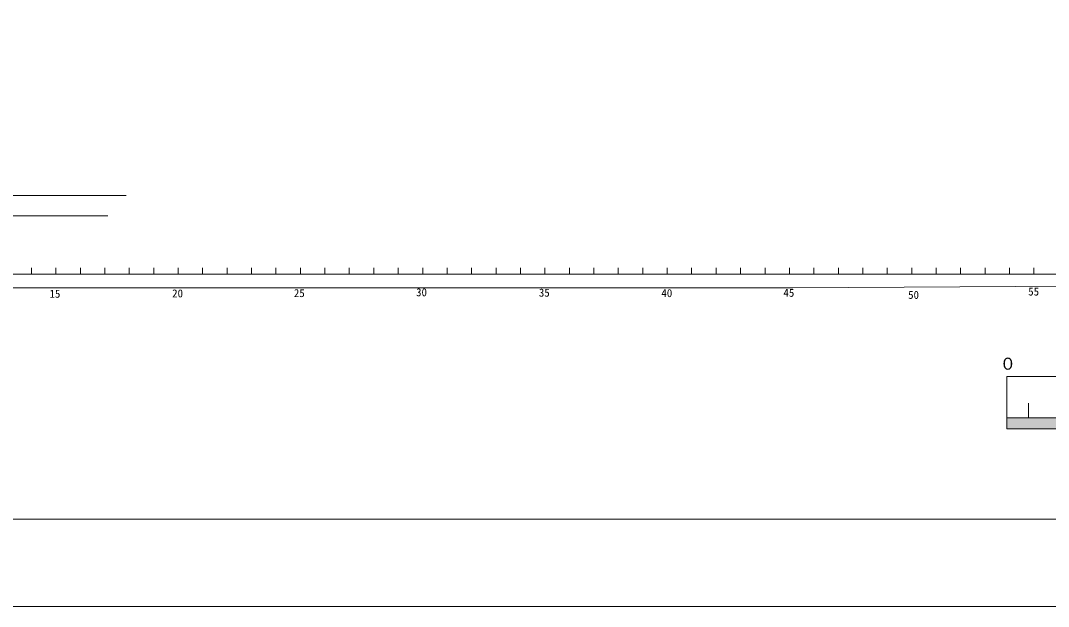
# Model space of a CAD drawing. Units: millimetres, scale not verified. Extents: x -51050 to 51050, y -29700 to 29700.
# Drawn here: x -31844 to -8304, y -29700 to -16291 of the extents above; entities that cross this region are included whole.
import ezdxf
from ezdxf.enums import TextEntityAlignment as Align

# ---------------------------------------------------------------- set-up
doc = ezdxf.new("R2010")
doc.units = ezdxf.units.MM
doc.header["$LTSCALE"] = 100
doc.linetypes.add('USER1', pattern=[50.8, 31.75, -6.35, 6.35, -6.35])
for name, color, linetype, lineweight in [('0-2_sunpou', 7, 'Continuous', 18), ('0-3_keijou', 7, 'Continuous', 18), ('0-4_frame', 7, 'Continuous', 18), ('0-6_center', 7, 'USER1', 18)]:
    doc.layers.add(name, color=color, linetype=linetype, lineweight=lineweight)
doc.styles.add('ＭＳ ゴシック', font='')
doc.styles.get('ＭＳ ゴシック').set_extended_font_data('MS Gothic')

msp = doc.modelspace()

# ---------------------------------------------------------------- linework, layer by layer
at = {"layer": '0-2_sunpou'}
for p, q in [((-43083.5, -22092.5), (29321.3, -22092.5)), ((-31594.8, -21947.5), (-31594.8, -22092.5)), ((-31034.8, -21947.5), (-31034.8, -22092.5)), ((-30474.8, -21947.5), (-30474.8, -22092.5)), ((-29914.8, -21947.5), (-29914.8, -22092.5)), ((-29354.8, -21947.5), (-29354.8, -22092.5)), ((-28794.8, -21947.5), (-28794.8, -22092.5)), ((-28234.8, -21947.5), (-28234.8, -22092.5)), ((-27674.8, -21947.5), (-27674.8, -22092.5)), ((-27114.8, -21947.5), (-27114.8, -22092.5)), ((-26554.8, -21947.5), (-26554.8, -22092.5)), ((-25994.8, -21947.5), (-25994.8, -22092.5)), ((-25434.8, -21947.5), (-25434.8, -22092.5)), ((-24874.8, -21947.5), (-24874.8, -22092.5)), ((-24314.8, -21947.5), (-24314.8, -22092.5)), ((-23754.8, -21947.5), (-23754.8, -22092.5)), ((-23194.8, -21947.5), (-23194.8, -22092.5)), ((-22634.8, -21947.5), (-22634.8, -22092.5)), ((-22074.8, -21947.5), (-22074.8, -22092.5)), ((-21514.8, -21947.5), (-21514.8, -22092.5)), ((-20954.8, -21947.5), (-20954.8, -22092.5)), ((-20394.8, -21947.5), (-20394.8, -22092.5)), ((-19834.8, -21947.5), (-19834.8, -22092.5)), ((-19274.8, -21947.5), (-19274.8, -22092.5)), ((-18714.8, -21947.5), (-18714.8, -22092.5)), ((-18154.8, -21947.5), (-18154.8, -22092.5)), ((-17594.8, -21947.5), (-17594.8, -22092.5)), ((-17034.8, -21947.5), (-17034.8, -22092.5)), ((-16474.8, -21947.5), (-16474.8, -22092.5)), ((-15914.8, -21947.5), (-15914.8, -22092.5)), ((-15354.8, -21947.5), (-15354.8, -22092.5)), ((-14794.8, -21947.5), (-14794.8, -22092.5)), ((-14234.8, -21947.5), (-14234.8, -22092.5)), ((-13674.8, -21947.5), (-13674.8, -22092.5)), ((-13114.8, -21947.5), (-13114.8, -22092.5)), ((-12554.8, -21947.5), (-12554.8, -22092.5)), ((-11994.8, -21947.5), (-11994.8, -22092.5)), ((-11434.8, -21947.5), (-11434.8, -22092.5)), ((-10874.8, -21947.5), (-10874.8, -22092.5)), ((-10314.8, -21947.5), (-10314.8, -22092.5)), ((-9754.8, -21947.5), (-9754.8, -22092.5)), ((-9194.8, -21947.5), (-9194.8, -22092.5)), ((-8634.8, -21947.5), (-8634.8, -22092.5)), ((-8757.4, -25386.5), (-8757.4, -25046.5)), ((-9257.4, -25386.5), (10742.6, -25386.5))]:
    msp.add_line(p, q, dxfattribs=at)
msp.add_lwpolyline([(-9257.4, -24436.5), (10742.6, -24436.5), (10742.6, -25636.5), (-9257.4, -25636.5)], close=True, dxfattribs=at)
msp.add_solid([(-9257.4, -25386.5), (10742.6, -25386.5), (-9257.4, -25636.5), (10742.6, -25636.5)], dxfattribs=at)
at = {"layer": '0-3_keijou'}
for p, q in [((-14158.6, -22408.9), (16355.9, -22204.1)), ((-39656.6, -22408.9), (-14159.4, -22408.9))]:
    msp.add_line(p, q, dxfattribs=at)
msp.add_lwpolyline([(-29842.9, -20762), (-32067.9, -20762), (-32067.9, -18991)], dxfattribs=at)
msp.add_arc((-14159.4, -22288.9), 120, 270, 270.38454, dxfattribs=at)
at = {"layer": '0-4_frame'}
for points in [[(-51049.9, -29700), (51050.1, -29700), (51050.1, 29700), (-51049.9, 29700)], [(-49049.9, -27700), (49050.1, -27700), (49050.1, 27700), (-49049.9, 27700)]]:
    msp.add_lwpolyline(points, close=True, dxfattribs=at)
at = {"layer": '0-6_center'}
msp.add_line((-29424.9, -20296), (-39355.4, -20296), dxfattribs=at)

# ---------------------------------------------------------------- texts
at = {"layer": '0-2_sunpou', "style": 'ＭＳ ゴシック'}
for s, height, p in [('15', 183.3, (-31181.6, -22689.9)), ('20', 183.3, (-28372.7, -22681.5)), ('25', 183.3, (-25584, -22674.9)), ('30', 183.3, (-22785.9, -22655.7)), ('35', 183.3, (-19973.8, -22665.2)), ('40', 183.3, (-17168.4, -22675)), ('45', 183.3, (-14373.5, -22667.6)), ('50', 183.3, (-11517.1, -22715.6)), ('55', 183.3, (-8766.9, -22639.5)), ('０', 274.9, (-9420.7, -24364.1))]:
    msp.add_text(s, height=height, dxfattribs=at).set_placement(p, align=Align.BOTTOM_LEFT)

doc.saveas('drawing.dxf')
